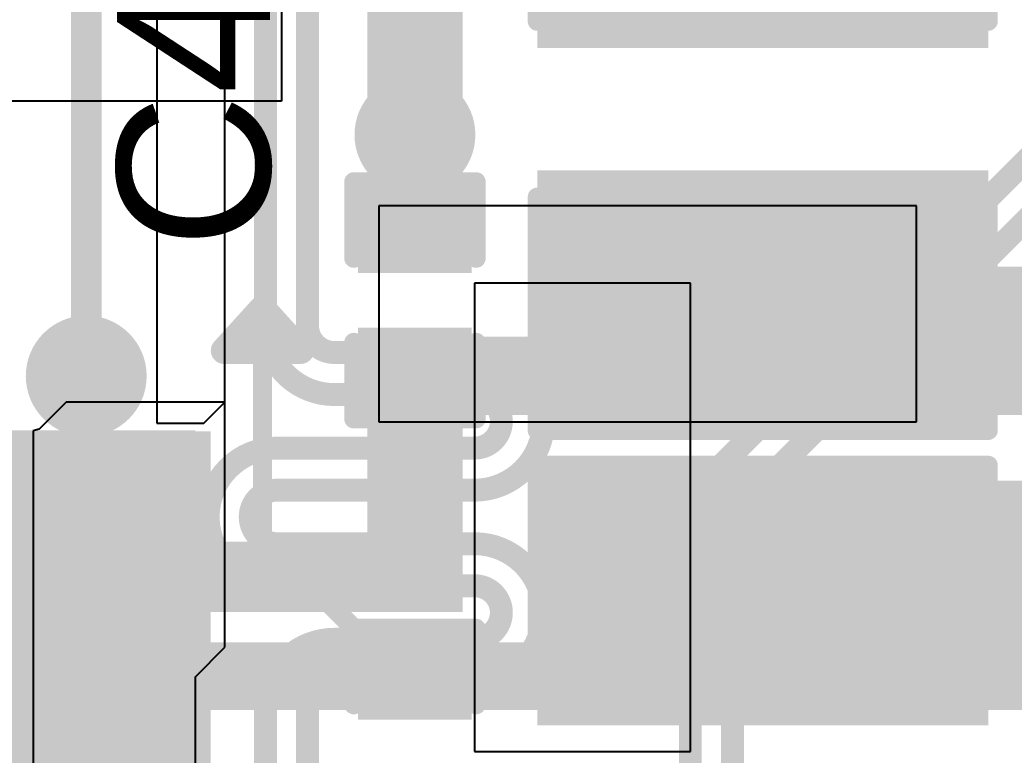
# Model space of a CAD drawing. Header units: millimetres. Extents: x 0 to 172, y 0 to 138.
# Drawn here: x 68.54 to 75.15, y 24.64 to 29.53 of the extents above; entities that cross this region are included whole.
import ezdxf

# ---------------------------------------------------------------- set-up
doc = ezdxf.new("R2010")
doc.units = ezdxf.units.MM
for name, color, linetype in [('BottomLayer', 5, 'Continuous'), ('BottomSolder', 6, 'Continuous'), ('MultiLayer', 9, 'Continuous'), ('PadHoleLayer', 156, 'Continuous'), ('TopLayer', 1, 'Continuous'), ('TopOverlay', 2, 'Continuous'), ('TopPaste', 8, 'Continuous'), ('TopSolder', 216, 'Continuous'), ('ViaHoleLayer', 16, 'Continuous')]:
    doc.layers.add(name, color=color, linetype=linetype)
doc.styles.add('Arial', font='', dxfattribs={"height": 0.2})
doc.styles.get('Arial').set_extended_font_data('Arial')

# ---------------------------------------------------------------- blocks, each defined once
blk = doc.blocks.new('8_HVSSOP_23')
at = {"layer": 'BottomLayer'}
h = blk.add_hatch(color=5, dxfattribs=at)
edge = h.paths.add_edge_path()
edge.add_arc((-0.5499989, 0), 0.17499838, 0, 360)
h = blk.add_hatch(color=5, dxfattribs=at)
edge = h.paths.add_edge_path()
edge.add_arc((0.5499989, 0), 0.17499838, 0, 360)
at = {"layer": 'BottomSolder'}
h = blk.add_hatch(color=6, dxfattribs=at)
edge = h.paths.add_edge_path()
edge.add_arc((-0.5499989, 0), 0.27659838, 0, 360)
h = blk.add_hatch(color=6, dxfattribs=at)
edge = h.paths.add_edge_path()
edge.add_arc((0.5499989, 0), 0.27659838, 0, 360)
at = {"layer": 'MultiLayer'}
h = blk.add_hatch(color=9, dxfattribs=at)
edge = h.paths.add_edge_path()
edge.add_arc((-0.5499989, 0), 0.17499838, 0, 360)
h = blk.add_hatch(color=9, dxfattribs=at)
edge = h.paths.add_edge_path()
edge.add_arc((0.5499989, 0), 0.17499838, 0, 360)
at = {"layer": 'PadHoleLayer'}
h = blk.add_hatch(color=156, dxfattribs=at)
edge = h.paths.add_edge_path()
edge.add_arc((-0.5499989, 0), 0.0999998, 0, 360)
h = blk.add_hatch(color=156, dxfattribs=at)
edge = h.paths.add_edge_path()
edge.add_arc((0.5499989, 0), 0.0999998, 0, 360)
at = {"layer": 'TopLayer'}
for points in [[(-1.47500086, 1.20000141), (-1.47500086, 0.7500023099999998), (-2.9250005, 0.7500023100000001), (-2.9250005, 1.20000141)], [(2.9250005, 1.20000141), (2.9250005, 0.7500023099999998), (1.47500086, 0.7500023100000001), (1.47500086, 1.20000141)], [(-0.7999996699999999, 0.9600006199999999), (0.7999996699999999, 0.9600006199999999), (0.7999996699999999, -0.9600006199999999), (-0.7999996699999999, -0.9600006199999999)], [(-1.47500086, 0.5500001699999998), (-1.47500086, 0.1000010699999998), (-2.9250005, 0.1000010700000002), (-2.9250005, 0.5500001700000001)], [(2.9250005, 0.5500001699999998), (2.9250005, 0.1000010699999998), (1.47500086, 0.1000010700000002), (1.47500086, 0.5500001700000001)], [(-1.47500086, -0.09999853000000014), (-1.47500086, -0.5499976300000001), (-2.9250005, -0.5499976299999998), (-2.9250005, -0.09999852999999984)], [(2.9250005, -0.09999853000000014), (2.9250005, -0.5499976300000001), (1.47500086, -0.5499976299999998), (1.47500086, -0.09999852999999984)], [(-1.47500086, -0.7499997700000002), (-1.47500086, -1.19999887), (-2.9250005, -1.19999887), (-2.9250005, -0.7499997699999997)], [(2.9250005, -0.7499997700000002), (2.9250005, -1.19999887), (1.47500086, -1.19999887), (1.47500086, -0.7499997699999997)]]:
    blk.add_hatch(color=1, dxfattribs=at).paths.add_polyline_path(points)
h = blk.add_hatch(color=1, dxfattribs=at)
edge = h.paths.add_edge_path()
edge.add_arc((-0.5499989, 0), 0.17499838, 0, 360)
h = blk.add_hatch(color=1, dxfattribs=at)
edge = h.paths.add_edge_path()
edge.add_arc((0.5499989, 0), 0.17499838, 0, 360)
at = {"layer": 'TopPaste'}
for points in [[(-1.47500086, 1.20000141), (-1.47500086, 0.7500023099999998), (-2.9250005, 0.7500023100000001), (-2.9250005, 1.20000141)], [(2.9250005, 1.20000141), (2.9250005, 0.7500023099999998), (1.47500086, 0.7500023100000001), (1.47500086, 1.20000141)], [(-0.7999996699999999, 0.9600006199999999), (0.7999996699999999, 0.9600006199999999), (0.7999996699999999, -0.9600006199999999), (-0.7999996699999999, -0.9600006199999999)], [(-1.47500086, 0.5500001699999998), (-1.47500086, 0.1000010699999998), (-2.9250005, 0.1000010700000002), (-2.9250005, 0.5500001700000001)], [(2.9250005, 0.5500001699999998), (2.9250005, 0.1000010699999998), (1.47500086, 0.1000010700000002), (1.47500086, 0.5500001700000001)], [(-1.47500086, -0.09999853000000014), (-1.47500086, -0.5499976300000001), (-2.9250005, -0.5499976299999998), (-2.9250005, -0.09999852999999984)], [(2.9250005, -0.09999853000000014), (2.9250005, -0.5499976300000001), (1.47500086, -0.5499976299999998), (1.47500086, -0.09999852999999984)], [(-1.47500086, -0.7499997700000002), (-1.47500086, -1.19999887), (-2.9250005, -1.19999887), (-2.9250005, -0.7499997699999997)], [(2.9250005, -0.7499997700000002), (2.9250005, -1.19999887), (1.47500086, -1.19999887), (1.47500086, -0.7499997699999997)]]:
    blk.add_hatch(color=8, dxfattribs=at).paths.add_polyline_path(points)
at = {"layer": 'TopSolder'}
for points in [[(-1.37340086, 1.30160141), (-1.37340086, 0.6484023099999998), (-3.0266005, 0.6484023100000001), (-3.0266005, 1.30160141)], [(3.0266005, 1.30160141), (3.0266005, 0.6484023099999998), (1.37340086, 0.6484023100000001), (1.37340086, 1.30160141)], [(-0.90159967, 1.06160062), (0.90159967, 1.06160062), (0.90159967, -1.06160062), (-0.90159967, -1.06160062)], [(-1.37340086, 0.6516001699999998), (-1.37340086, -0.001598930000000148), (-3.0266005, -0.001598929999999852), (-3.0266005, 0.65160017)], [(3.0266005, 0.6516001699999998), (3.0266005, -0.001598930000000148), (1.37340086, -0.001598929999999852), (1.37340086, 0.65160017)], [(-1.37340086, 0.001601469999999852), (-1.37340086, -0.65159763), (-3.0266005, -0.6515976299999998), (-3.0266005, 0.001601470000000148)], [(3.0266005, 0.001601469999999852), (3.0266005, -0.65159763), (1.37340086, -0.6515976299999998), (1.37340086, 0.001601470000000148)], [(-1.37340086, -0.6483997700000002), (-1.37340086, -1.30159887), (-3.0266005, -1.30159887), (-3.0266005, -0.6483997699999998)], [(3.0266005, -0.6483997700000002), (3.0266005, -1.30159887), (1.37340086, -1.30159887), (1.37340086, -0.6483997699999998)]]:
    blk.add_hatch(color=216, dxfattribs=at).paths.add_polyline_path(points)
h = blk.add_hatch(color=216, dxfattribs=at)
edge = h.paths.add_edge_path()
edge.add_arc((-0.5499989, 0), 0.27659838, 0, 360)
h = blk.add_hatch(color=216, dxfattribs=at)
edge = h.paths.add_edge_path()
edge.add_arc((0.5499989, 0), 0.27659838, 0, 360)
at = {"layer": 'TopOverlay', "const_width": 0.127}
for points in [[(-1.4224, 1.5494), (1.4224, 1.5494)], [(-1.4224, 1.3462), (-1.4224, 1.5494)], [(1.4224, 1.3462), (1.4224, 1.5494)], [(-3.2258, 0.889), (-3.2258, 1.143)], [(-3.2258, 1.143), (-3.0988, 1.016)], [(-3.2258, 0.889), (-3.0988, 1.016)], [(-1.4224, -1.54939746), (-1.4224, -1.34619746)], [(1.4224, -1.54939746), (1.4224, -1.34619746)], [(-1.4224, -1.54939746), (1.4224, -1.54939746)]]:
    blk.add_lwpolyline(points, dxfattribs=at)
at = {"layer": 'TopOverlay', "const_width": 0.0635}
for points in [[(-1.45415, 1.5494, 1), (-1.39065, 1.5494, 1)], [(-1.45415, 1.5494, 1), (-1.39065, 1.5494, 1)], [(1.39065, 1.5494, 1), (1.45415, 1.5494, 1)], [(1.39065, 1.5494, 1), (1.45415, 1.5494, 1)], [(-1.45415, 1.3462, 1), (-1.39065, 1.3462, 1)], [(1.39065, 1.3462, 1), (1.45415, 1.3462, 1)], [(-3.25755, 1.143, 1), (-3.19405, 1.143, 1)], [(-3.25755, 1.143, 1), (-3.19405, 1.143, 1)], [(-3.13055, 1.016, 1), (-3.06705, 1.016, 1)], [(-3.13055, 1.016, 1), (-3.06705, 1.016, 1)], [(-3.25755, 0.889, 1), (-3.19405, 0.889, 1)], [(-3.25755, 0.889, 1), (-3.19405, 0.889, 1)], [(-1.45415, -1.34619746, 1), (-1.39065, -1.34619746, 1)], [(1.39065, -1.34619746, 1), (1.45415, -1.34619746, 1)], [(-1.45415, -1.54939746, 1), (-1.39065, -1.54939746, 1)], [(-1.45415, -1.54939746, 1), (-1.39065, -1.54939746, 1)], [(1.39065, -1.54939746, 1), (1.45415, -1.54939746, 1)], [(1.39065, -1.54939746, 1), (1.45415, -1.54939746, 1)]]:
    blk.add_lwpolyline(points, format="xyb", close=True, dxfattribs=at)
blk = doc.blocks.new('C___1210_381')
at = {"layer": 'TopLayer'}
for points in [[(-2.032, 1.397), (-0.508, 1.397), (-0.508, -1.397), (-2.032, -1.397)], [(0.508, 1.397), (2.032, 1.397), (2.032, -1.397), (0.508, -1.397)]]:
    blk.add_hatch(color=1, dxfattribs=at).paths.add_polyline_path(points)
at = {"layer": 'TopPaste'}
for points in [[(-2.032, 1.397), (-0.508, 1.397), (-0.508, -1.397), (-2.032, -1.397)], [(0.508, 1.397), (2.032, 1.397), (2.032, -1.397), (0.508, -1.397)]]:
    blk.add_hatch(color=8, dxfattribs=at).paths.add_polyline_path(points)
at = {"layer": 'TopSolder'}
for points in [[(-2.1336, 1.4986), (-0.4064, 1.4986), (-0.4064, -1.4986), (-2.1336, -1.4986)], [(0.4064, 1.4986), (2.1336, 1.4986), (2.1336, -1.4986), (0.4064, -1.4986)]]:
    blk.add_hatch(color=216, dxfattribs=at).paths.add_polyline_path(points)
at = {"layer": 'TopOverlay', "const_width": 0.127}
for points in [[(-2.1336, 1.4986), (-0.5841999999999999, 1.4986)], [(-2.1336, 1.4986), (-2.1336, -1.4986)], [(0.5841999999999999, 1.4986), (2.1336, 1.4986)], [(2.1336, 1.4986), (2.1336, -1.4986)], [(-2.1336, -1.4986), (-0.5841999999999999, -1.4986)], [(0.5841999999999999, -1.4986), (2.1336, -1.4986)]]:
    blk.add_lwpolyline(points, dxfattribs=at)
at = {"layer": 'TopOverlay', "const_width": 0.0635}
for points in [[(-2.16535, 1.4986, 1), (-2.10185, 1.4986, 1)], [(-2.16535, 1.4986, 1), (-2.10185, 1.4986, 1)], [(-0.61595, 1.4986, 1), (-0.5524499999999999, 1.4986, 1)], [(0.5524499999999999, 1.4986, 1), (0.61595, 1.4986, 1)], [(2.10185, 1.4986, 1), (2.16535, 1.4986, 1)], [(2.10185, 1.4986, 1), (2.16535, 1.4986, 1)], [(-2.16535, -1.4986, 1), (-2.10185, -1.4986, 1)], [(-2.16535, -1.4986, 1), (-2.10185, -1.4986, 1)], [(-0.61595, -1.4986, 1), (-0.5524499999999999, -1.4986, 1)], [(0.5524499999999999, -1.4986, 1), (0.61595, -1.4986, 1)], [(2.10185, -1.4986, 1), (2.16535, -1.4986, 1)], [(2.10185, -1.4986, 1), (2.16535, -1.4986, 1)]]:
    blk.add_lwpolyline(points, format="xyb", close=True, dxfattribs=at)
blk = doc.blocks.new('C___0402_382')
at = {"layer": 'TopLayer'}
for points in [[(-0.6985, -0.3175), (-0.6985, 0.3175), (-0.2412999999999999, 0.3175), (-0.2413, -0.3175)], [(0.2412999999999999, -0.3175), (0.2413, 0.3175), (0.6985, 0.3175), (0.6985, -0.3175)]]:
    blk.add_hatch(color=1, dxfattribs=at).paths.add_polyline_path(points)
at = {"layer": 'TopPaste'}
for points in [[(-0.6985, -0.3175), (-0.6985, 0.3175), (-0.2412999999999999, 0.3175), (-0.2413, -0.3175)], [(0.2412999999999999, -0.3175), (0.2413, 0.3175), (0.6985, 0.3175), (0.6985, -0.3175)]]:
    blk.add_hatch(color=8, dxfattribs=at).paths.add_polyline_path(points)
at = {"layer": 'TopSolder'}
for points in [[(-0.7584998799999999, -0.37749988), (-0.7584998799999999, 0.37749988), (-0.18130012, 0.37749988), (-0.18130012, -0.37749988)], [(0.18130012, -0.37749988), (0.18130012, 0.37749988), (0.7584998799999999, 0.37749988), (0.7584998799999999, -0.37749988)]]:
    blk.add_hatch(color=216, dxfattribs=at).paths.add_polyline_path(points)
at = {"layer": 'TopOverlay', "const_width": 0.127}
for points in [[(-0.7874, 0.4064), (-0.2794, 0.4064)], [(-0.7874, 0.4064), (-0.7874, -0.4064)], [(0.2794, 0.4064), (0.7874, 0.4064)], [(0.7874, 0.4064), (0.7874, -0.4064)], [(-0.7874, -0.4064), (-0.2794, -0.4064)], [(0.2794, -0.4064), (0.7874, -0.4064)]]:
    blk.add_lwpolyline(points, dxfattribs=at)
at = {"layer": 'TopOverlay', "const_width": 0.0635}
for points in [[(-0.8191499999999999, 0.4064, 1), (-0.7556499999999999, 0.4064, 1)], [(-0.8191499999999999, 0.4064, 1), (-0.7556499999999999, 0.4064, 1)], [(-0.31115, 0.4064, 1), (-0.24765, 0.4064, 1)], [(0.24765, 0.4064, 1), (0.31115, 0.4064, 1)], [(0.7556499999999999, 0.4064, 1), (0.8191499999999999, 0.4064, 1)], [(0.7556499999999999, 0.4064, 1), (0.8191499999999999, 0.4064, 1)], [(-0.8191499999999999, -0.4064, 1), (-0.7556499999999999, -0.4064, 1)], [(-0.8191499999999999, -0.4064, 1), (-0.7556499999999999, -0.4064, 1)], [(-0.31115, -0.4064, 1), (-0.24765, -0.4064, 1)], [(0.24765, -0.4064, 1), (0.31115, -0.4064, 1)], [(0.7556499999999999, -0.4064, 1), (0.8191499999999999, -0.4064, 1)], [(0.7556499999999999, -0.4064, 1), (0.8191499999999999, -0.4064, 1)]]:
    blk.add_lwpolyline(points, format="xyb", close=True, dxfattribs=at)
blk = doc.blocks.new('C___1210_384')
at = {"layer": 'TopLayer'}
for points in [[(-2.032, 1.397), (-0.508, 1.397), (-0.508, -1.397), (-2.032, -1.397)], [(0.508, 1.397), (2.032, 1.397), (2.032, -1.397), (0.508, -1.397)]]:
    blk.add_hatch(color=1, dxfattribs=at).paths.add_polyline_path(points)
at = {"layer": 'TopPaste'}
for points in [[(-2.032, 1.397), (-0.508, 1.397), (-0.508, -1.397), (-2.032, -1.397)], [(0.508, 1.397), (2.032, 1.397), (2.032, -1.397), (0.508, -1.397)]]:
    blk.add_hatch(color=8, dxfattribs=at).paths.add_polyline_path(points)
at = {"layer": 'TopSolder'}
for points in [[(-2.1336, 1.4986), (-0.4064, 1.4986), (-0.4064, -1.4986), (-2.1336, -1.4986)], [(0.4064, 1.4986), (2.1336, 1.4986), (2.1336, -1.4986), (0.4064, -1.4986)]]:
    blk.add_hatch(color=216, dxfattribs=at).paths.add_polyline_path(points)
at = {"layer": 'TopOverlay', "const_width": 0.127}
for points in [[(-2.1336, -1.4986), (-2.1336, 1.4986)], [(-0.5841999999999999, 1.4986), (-2.1336, 1.4986)], [(2.1336, 1.4986), (0.5841999999999999, 1.4986)], [(2.1336, -1.4986), (2.1336, 1.4986)], [(-0.5841999999999999, -1.4986), (-2.1336, -1.4986)], [(2.1336, -1.4986), (0.5841999999999999, -1.4986)]]:
    blk.add_lwpolyline(points, dxfattribs=at)
at = {"layer": 'TopOverlay', "const_width": 0.0635}
for points in [[(-2.16535, 1.4986, 1), (-2.10185, 1.4986, 1)], [(-2.16535, 1.4986, 1), (-2.10185, 1.4986, 1)], [(-0.61595, 1.4986, 1), (-0.5524499999999999, 1.4986, 1)], [(0.5524499999999999, 1.4986, 1), (0.61595, 1.4986, 1)], [(2.10185, 1.4986, 1), (2.16535, 1.4986, 1)], [(2.10185, 1.4986, 1), (2.16535, 1.4986, 1)], [(-2.16535, -1.4986, 1), (-2.10185, -1.4986, 1)], [(-2.16535, -1.4986, 1), (-2.10185, -1.4986, 1)], [(-0.61595, -1.4986, 1), (-0.5524499999999999, -1.4986, 1)], [(0.5524499999999999, -1.4986, 1), (0.61595, -1.4986, 1)], [(2.10185, -1.4986, 1), (2.16535, -1.4986, 1)], [(2.10185, -1.4986, 1), (2.16535, -1.4986, 1)]]:
    blk.add_lwpolyline(points, format="xyb", close=True, dxfattribs=at)
blk = doc.blocks.new('C___0402_385')
at = {"layer": 'TopLayer'}
for points in [[(-0.6985, -0.3175), (-0.6985, 0.3174999999999999), (-0.2413000000000001, 0.3175), (-0.2412999999999999, -0.3174999999999999)], [(0.2413000000000001, -0.3175), (0.2412999999999999, 0.3174999999999999), (0.6985, 0.3175), (0.6985, -0.3174999999999999)]]:
    blk.add_hatch(color=1, dxfattribs=at).paths.add_polyline_path(points)
at = {"layer": 'TopPaste'}
for points in [[(-0.6985, -0.3175), (-0.6985, 0.3174999999999999), (-0.2413000000000001, 0.3175), (-0.2412999999999999, -0.3174999999999999)], [(0.2413000000000001, -0.3175), (0.2412999999999999, 0.3174999999999999), (0.6985, 0.3175), (0.6985, -0.3174999999999999)]]:
    blk.add_hatch(color=8, dxfattribs=at).paths.add_polyline_path(points)
at = {"layer": 'TopSolder'}
for points in [[(-0.7584998799999999, -0.3774998800000001), (-0.7584998799999999, 0.3774998799999999), (-0.1813001200000001, 0.3774998800000001), (-0.1813001199999999, -0.3774998799999999)], [(0.1813001200000001, -0.3774998800000001), (0.1813001199999999, 0.3774998799999999), (0.7584998799999999, 0.3774998800000001), (0.7584998799999999, -0.3774998799999999)]]:
    blk.add_hatch(color=216, dxfattribs=at).paths.add_polyline_path(points)
at = {"layer": 'TopOverlay', "const_width": 0.127}
for points in [[(-0.2794, 0.4064), (-0.7874, 0.4064)], [(-0.7874, -0.4064), (-0.7874, 0.4064)], [(0.7874, 0.4064), (0.2794, 0.4064)], [(0.7874, -0.4064), (0.7874, 0.4064)], [(-0.2794, -0.4064), (-0.7874, -0.4064)], [(0.7874, -0.4064), (0.2794, -0.4064)]]:
    blk.add_lwpolyline(points, dxfattribs=at)
at = {"layer": 'TopOverlay', "const_width": 0.0635}
for points in [[(-0.8191499999999999, 0.4064, 1), (-0.7556499999999999, 0.4064, 1)], [(-0.8191499999999999, 0.4064, 1), (-0.7556499999999999, 0.4064, 1)], [(-0.31115, 0.4064, 1), (-0.24765, 0.4064, 1)], [(0.24765, 0.4064, 1), (0.31115, 0.4064, 1)], [(0.7556499999999999, 0.4064, 1), (0.8191499999999999, 0.4064, 1)], [(0.7556499999999999, 0.4064, 1), (0.8191499999999999, 0.4064, 1)], [(-0.8191499999999999, -0.4064, 1), (-0.7556499999999999, -0.4064, 1)], [(-0.8191499999999999, -0.4064, 1), (-0.7556499999999999, -0.4064, 1)], [(-0.31115, -0.4064, 1), (-0.24765, -0.4064, 1)], [(0.24765, -0.4064, 1), (0.31115, -0.4064, 1)], [(0.7556499999999999, -0.4064, 1), (0.8191499999999999, -0.4064, 1)], [(0.7556499999999999, -0.4064, 1), (0.8191499999999999, -0.4064, 1)]]:
    blk.add_lwpolyline(points, format="xyb", close=True, dxfattribs=at)

msp = doc.modelspace()

# ---------------------------------------------------------------- hatches: boundary and pattern name
at = {"layer": 'BottomLayer'}
h = msp.add_hatch(color=5, dxfattribs=at)
edge = h.paths.add_edge_path()
edge.add_arc((71.16840223999999, 28.7638998), 0.2999994, 0, 360)
h = msp.add_hatch(color=5, dxfattribs=at)
edge = h.paths.add_edge_path()
edge.add_arc((68.98400224, 27.16139602), 0.2999994, 0, 360)
at = {"layer": 'BottomSolder'}
h = msp.add_hatch(color=6, dxfattribs=at)
edge = h.paths.add_edge_path()
edge.add_arc((71.16840223999999, 29.8704), 0.4015993999999999, 0, 360)
h = msp.add_hatch(color=6, dxfattribs=at)
edge = h.paths.add_edge_path()
edge.add_arc((71.16840223999999, 28.7638998), 0.4015993999999999, 0, 360)
h = msp.add_hatch(color=6, dxfattribs=at)
edge = h.paths.add_edge_path()
edge.add_arc((68.98400224, 27.16139602), 0.4015993999999999, 0, 360)
at = {"layer": 'TopLayer'}
h = msp.add_hatch(color=1, dxfattribs=at)
edge = h.paths.add_edge_path()
edge.add_arc((71.16840223999999, 28.7638998), 0.2999994, 0, 360)
for points in [[(72.08280223999999, 26.90189946), (74.87680223999999, 26.90189946), (74.87680223999999, 28.42589946), (72.08280223999999, 28.42589946)], [(72.08280223999999, 26.90189946), (76.49600143999999, 26.90189946), (76.49600143999999, 27.88834402), (72.08280223999999, 27.88834402)], [(70.85090224, 25.66829766), (71.48590224, 25.66829766), (71.48590224, 27.42308714), (70.85090224, 27.42308714)], [(70.85090224, 26.90189946), (76.49600143999999, 26.90189946), (76.49600143999999, 27.42308714), (70.85090224, 27.42308714)], [(69.70900714, 26.80124434), (68.2590075, 26.80124434), (68.2590075, 26.24329778), (69.70900714, 26.24329778)], [(72.08280223999999, 24.9426984), (74.87680223999999, 24.9426984), (74.87680223999999, 26.46669839999999), (72.08280223999999, 26.46669839999999)], [(72.08280223999999, 24.9426984), (76.49600143999999, 24.9426984), (76.49600143999999, 26.46669839999999), (72.08280223999999, 26.46669839999999)], [(68.25900242, 25.59329654), (71.48589969999999, 25.59329654), (71.48589969999999, 26.06039746), (68.25900242, 26.06039746)], [(68.25900242, 24.9428), (76.49600398, 24.9428), (76.49600398, 25.39329948), (68.25900242, 25.39329948)], [(68.25900242, 24.18535168), (69.70900206, 24.18535168), (69.70900206, 24.74329824), (68.25900242, 24.74329824)]]:
    msp.add_hatch(color=1, dxfattribs=at).paths.add_polyline_path(points)
h = msp.add_hatch(color=1, dxfattribs=at)
edge = h.paths.add_edge_path()
edge.add_arc((68.98400224, 27.16139602), 0.2999994, 0, 360)
at = {"layer": 'TopSolder'}
h = msp.add_hatch(color=216, dxfattribs=at)
edge = h.paths.add_edge_path()
edge.add_arc((71.16840223999999, 29.8704), 0.4015993999999999, 0, 360)
h = msp.add_hatch(color=216, dxfattribs=at)
edge = h.paths.add_edge_path()
edge.add_arc((71.16840223999999, 28.7638998), 0.4015993999999999, 0, 360)
h = msp.add_hatch(color=216, dxfattribs=at)
edge = h.paths.add_edge_path()
edge.add_arc((68.98400224, 27.16139602), 0.4015993999999999, 0, 360)
at = {"layer": 'ViaHoleLayer'}
h = msp.add_hatch(color=16, dxfattribs=at)
edge = h.paths.add_edge_path()
edge.add_arc((71.16840223999999, 28.7638998), 0.1499997, 0, 360)
h = msp.add_hatch(color=16, dxfattribs=at)
edge = h.paths.add_edge_path()
edge.add_arc((68.98400224, 27.16139602), 0.1499997, 0, 360)

# ---------------------------------------------------------------- linework, layer by layer
at = {"layer": 'BottomLayer'}
for p, q in [((69.45366093999999, 32.59500973999999), (69.45366093999999, 26.84758156)), ((69.90576062, 26.98818834), (69.90576062, 32.48050146)), ((70.92740196, 28.29164776), (70.92740196, 26.85813272)), ((74.50229193999999, 28.29164776), (70.92740196, 28.29164776)), ((74.50229193999999, 26.85813272), (74.50229193999999, 28.29164776)), ((72.99849255999999, 27.77788704), (71.56497752, 27.77788704)), ((71.56497752, 27.77788704), (71.56497752, 24.66715666)), ((72.99849255999999, 24.66715666), (72.99849255999999, 27.77788704)), ((68.85065477999999, 26.98818834), (68.67018777999999, 26.80772134)), ((69.90576062, 26.98818834), (68.85065477999999, 26.98818834)), ((69.76515384, 26.84758156), (69.90576062, 26.98818834)), ((69.90576062, 25.36034298), (69.90576062, 26.98818834)), ((69.45366093999999, 26.84758156), (69.76515384, 26.84758156)), ((70.92740196, 26.85813272), (74.50229193999999, 26.85813272)), ((68.67018777999999, 26.80772134), (68.6308, 26.797)), ((68.6308, 26.797), (68.6308, 24.48772852)), ((69.70915699999999, 25.16373936), (69.90576062, 25.36034298)), ((69.70915699999999, 22.05827186), (69.70915699999999, 25.16373936)), ((71.56497752, 24.66715666), (72.81906441999999, 24.66715666)), ((72.81906441999999, 24.66715666), (72.99849255999999, 24.66715666))]:
    msp.add_line(p, q, dxfattribs=at)
for points, const_width in [([(68.98400224, 27.16139602), (68.98400224, 32.8212196)], 0.2032), ([(70.17531303999999, 28.54525152), (70.17531303999999, 32.14099236)], 0.1524), ([(70.45471304, 28.54525152), (70.45471304, 32.02526234)], 0.1524), ([(74.7260634, 28.0900886), (75.33460168, 28.69862688)], 0.1524), ([(70.17531303999999, 27.4955127), (70.17531303999999, 28.54525152)], 0.1524), ([(70.45471304, 27.4955127), (70.45471304, 28.54525152)], 0.1524), ([(73.27789256, 26.24678773999999), (75.33460168, 28.30349686)], 0.1524), ([(74.10716192, 27.47118712), (74.7260634, 28.0900886)], 0.1524), ([(73.78955015999999, 27.53735412), (73.85571716, 27.47118712)], 0.1524), ([(70.63251304, 27.3177127), (71.56497752, 27.3177127)], 0.1524), ([(73.5381054, 27.28590936), (73.6042724, 27.21974236)], 0.1524), ([(73.60426985999999, 27.21973982), (73.6042724, 27.21974236)], 0.1524), ([(70.63251304, 27.0383127), (71.56497752, 27.0383127)], 0.1524), ([(73.55037868, 26.91440388), (73.6042724, 26.9682976)], 0.1524), ([(72.99849255999999, 26.36251776), (73.55037868, 26.91440388)], 0.1524), ([(70.25151303999999, 26.6827127), (71.56497752, 26.6827127)], 0.1524), ([(70.25151303999999, 26.4033127), (71.56497752, 26.4033127)], 0.1524), ([(72.99849255999999, 19.0455296), (72.99849255999999, 26.36251776)], 0.1524), ([(73.27789256, 18.92979958), (73.27789256, 26.24678773999999)], 0.1524), ([(70.25151303999999, 26.0477127), (71.56497752, 26.0477127)], 0.1524), ([(70.25151303999999, 25.7683127), (71.56497752, 25.7683127)], 0.1524), ([(70.63251304, 25.4127127), (71.56497752, 25.4127127)], 0.1524), ([(70.63251304, 25.1333127), (71.56497752, 25.1333127)], 0.1524), ([(70.17531303999999, 24.1046), (70.17531303999999, 24.9555127)], 0.1524), ([(70.45471304, 24.1046), (70.45471304, 24.9555127)], 0.1524)]:
    msp.add_lwpolyline(points, dxfattribs=dict(at, const_width=const_width))
for points, const_width in [([(70.13721303999999, 28.54525152, 1), (70.21341303999999, 28.54525152, 1)], 0.0762), ([(70.13721303999999, 28.54525152, 1), (70.21341303999999, 28.54525152, 1)], 0.0762), ([(70.41661304, 28.54525152, 1), (70.49281304, 28.54525152, 1)], 0.0762), ([(70.41661304, 28.54525152, 1), (70.49281304, 28.54525152, 1)], 0.0762), ([(74.6879634, 28.0900886, 1), (74.7641634, 28.0900886, 1)], 0.0762), ([(74.6879634, 28.0900886, 1), (74.7641634, 28.0900886, 1)], 0.0762), ([(70.13721303999999, 27.4955127, 1), (70.21341303999999, 27.4955127, 1)], 0.0762), ([(70.13721303999999, 27.4955127, 1), (70.21341303999999, 27.4955127, 1)], 0.0762), ([(70.41661304, 27.4955127, 1), (70.49281304, 27.4955127, 1)], 0.0762), ([(70.41661304, 27.4955127, 1), (70.49281304, 27.4955127, 1)], 0.0762), ([(73.50000539999999, 27.53735412, 1), (73.5762054, 27.53735412, 1)], 0.0762), ([(73.50000539999999, 27.53735412, 1), (73.5762054, 27.53735412, 1)], 0.0762), ([(73.75145016, 27.53735412, 1), (73.82765015999999, 27.53735412, 1)], 0.0762), ([(73.75145016, 27.53735412, 1), (73.82765015999999, 27.53735412, 1)], 0.0762), ([(73.81761716, 27.47118712, 1), (73.89381716, 27.47118712, 1)], 0.0762), ([(73.81761716, 27.47118712, 1), (73.89381716, 27.47118712, 1)], 0.0762), ([(74.06906192, 27.47118712, 1), (74.14526192, 27.47118712, 1)], 0.0762), ([(74.06906192, 27.47118712, 1), (74.14526192, 27.47118712, 1)], 0.0762), ([(70.59441303999999, 27.3177127, 1), (70.67061304, 27.3177127, 1)], 0.0762), ([(70.59441303999999, 27.3177127, 1), (70.67061304, 27.3177127, 1)], 0.0762), ([(71.52687752, 27.3177127, 1), (71.60307751999999, 27.3177127, 1)], 0.0762), ([(71.52687752, 27.3177127, 1), (71.60307751999999, 27.3177127, 1)], 0.0762), ([(73.50000539999999, 27.28590936, 1), (73.5762054, 27.28590936, 1)], 0.0762), ([(73.50000793999999, 27.2859119, 1), (73.57620794, 27.2859119, 1)], 0.0762), ([(73.56616986, 27.21973982, 1), (73.64236985999999, 27.21973982, 1)], 0.0762), ([(73.5661724, 27.21974236, 1), (73.6423724, 27.21974236, 1)], 0.0762), ([(73.5661724, 27.21974236, 1), (73.6423724, 27.21974236, 1)], 0.0762), ([(73.5661724, 27.21974236, 1), (73.6423724, 27.21974236, 1)], 0.0762), ([(68.93320224, 27.16139602, 1), (69.03480223999999, 27.16139602, 1)], 0.1016), ([(70.59441303999999, 27.0383127, 1), (70.67061304, 27.0383127, 1)], 0.0762), ([(70.59441303999999, 27.0383127, 1), (70.67061304, 27.0383127, 1)], 0.0762), ([(71.52687752, 27.0383127, 1), (71.60307751999999, 27.0383127, 1)], 0.0762), ([(71.52687752, 27.0383127, 1), (71.60307751999999, 27.0383127, 1)], 0.0762), ([(73.5661724, 26.9682976, 1), (73.6423724, 26.9682976, 1)], 0.0762), ([(73.5661724, 26.9682976, 1), (73.6423724, 26.9682976, 1)], 0.0762), ([(73.51227868, 26.91440388, 1), (73.58847868, 26.91440388, 1)], 0.0762), ([(73.51227868, 26.91440388, 1), (73.58847868, 26.91440388, 1)], 0.0762), ([(70.21341303999999, 26.6827127, 1), (70.28961303999999, 26.6827127, 1)], 0.0762), ([(70.21341303999999, 26.6827127, 1), (70.28961303999999, 26.6827127, 1)], 0.0762), ([(71.52687752, 26.6827127, 1), (71.60307751999999, 26.6827127, 1)], 0.0762), ([(71.52687752, 26.6827127, 1), (71.60307751999999, 26.6827127, 1)], 0.0762), ([(70.21341303999999, 26.4033127, 1), (70.28961303999999, 26.4033127, 1)], 0.0762), ([(70.21341303999999, 26.4033127, 1), (70.28961303999999, 26.4033127, 1)], 0.0762), ([(71.52687752, 26.4033127, 1), (71.60307751999999, 26.4033127, 1)], 0.0762), ([(71.52687752, 26.4033127, 1), (71.60307751999999, 26.4033127, 1)], 0.0762), ([(72.96039255999999, 26.36251776, 1), (73.03659256, 26.36251776, 1)], 0.0762), ([(72.96039255999999, 26.36251776, 1), (73.03659256, 26.36251776, 1)], 0.0762), ([(73.23979256, 26.24678773999999, 1), (73.31599256, 26.24678773999999, 1)], 0.0762), ([(73.23979256, 26.24678773999999, 1), (73.31599256, 26.24678773999999, 1)], 0.0762), ([(70.21341303999999, 26.0477127, 1), (70.28961303999999, 26.0477127, 1)], 0.0762), ([(70.21341303999999, 26.0477127, 1), (70.28961303999999, 26.0477127, 1)], 0.0762), ([(71.52687752, 26.0477127, 1), (71.60307751999999, 26.0477127, 1)], 0.0762), ([(71.52687752, 26.0477127, 1), (71.60307751999999, 26.0477127, 1)], 0.0762), ([(70.21341303999999, 25.7683127, 1), (70.28961303999999, 25.7683127, 1)], 0.0762), ([(70.21341303999999, 25.7683127, 1), (70.28961303999999, 25.7683127, 1)], 0.0762), ([(71.52687752, 25.7683127, 1), (71.60307751999999, 25.7683127, 1)], 0.0762), ([(71.52687752, 25.7683127, 1), (71.60307751999999, 25.7683127, 1)], 0.0762), ([(70.59441303999999, 25.4127127, 1), (70.67061304, 25.4127127, 1)], 0.0762), ([(70.59441303999999, 25.4127127, 1), (70.67061304, 25.4127127, 1)], 0.0762), ([(71.52687752, 25.4127127, 1), (71.60307751999999, 25.4127127, 1)], 0.0762), ([(71.52687752, 25.4127127, 1), (71.60307751999999, 25.4127127, 1)], 0.0762), ([(70.59441303999999, 25.1333127, 1), (70.67061304, 25.1333127, 1)], 0.0762), ([(70.59441303999999, 25.1333127, 1), (70.67061304, 25.1333127, 1)], 0.0762), ([(71.52687752, 25.1333127, 1), (71.60307751999999, 25.1333127, 1)], 0.0762), ([(71.52687752, 25.1333127, 1), (71.60307751999999, 25.1333127, 1)], 0.0762), ([(70.13721303999999, 24.9555127, 1), (70.21341303999999, 24.9555127, 1)], 0.0762), ([(70.13721303999999, 24.9555127, 1), (70.21341303999999, 24.9555127, 1)], 0.0762), ([(70.41661304, 24.9555127, 1), (70.49281304, 24.9555127, 1)], 0.0762), ([(70.41661304, 24.9555127, 1), (70.49281304, 24.9555127, 1)], 0.0762)]:
    msp.add_lwpolyline(points, format="xyb", close=True, dxfattribs=dict(at, const_width=const_width))
at = {"layer": 'BottomLayer', "const_width": 0.1524}
for points in [[(73.5381054, 27.53735412, -0.4142135623730951), (73.78955015999999, 27.53735412)], [(70.63251304, 27.0383127, -0.4142135623730951), (70.17531303999999, 27.4955127)], [(70.63251304, 27.3177127, -0.4142135623730951), (70.45471304, 27.4955127)], [(73.53810793999999, 27.2859119, -0.4142076449921221), (73.5381054, 27.53735412)], [(74.10716192, 27.47118712, -0.4142076450518959), (73.85571716, 27.47118712)], [(71.56497752, 27.3177127, -0.9999999999999999), (71.56497752, 26.4033127)], [(73.6042724, 27.21974236, -0.414207644992121), (73.6042724, 26.9682976)], [(71.56497752, 27.0383127, -0.9999999999999999), (71.56497752, 26.6827127)], [(70.25151303999999, 25.7683127, -0.9999999999999999), (70.25151303999999, 26.6827127)], [(70.25151303999999, 26.0477127, -0.9999999999999999), (70.25151303999999, 26.4033127)], [(71.56497752, 26.0477127, -0.9999999999999999), (71.56497752, 25.1333127)], [(71.56497752, 25.7683127, -0.9999999999999999), (71.56497752, 25.4127127)], [(70.17531303999999, 24.9555127, -0.4142135623730951), (70.63251304, 25.4127127)], [(68.39467144, 25.29579142, -0.9999999999999999), (68.39467144, 24.94019142)], [(70.45471304, 24.9555127, -0.4142135623730951), (70.63251304, 25.1333127)]]:
    msp.add_lwpolyline(points, format="xyb", dxfattribs=at)
at = {"layer": 'TopLayer'}
for p, q in [((70.28179999999999, 32.22485046), (70.28179999999999, 28.98690164)), ((70.28179999999999, 28.98690164), (63.38803172, 28.98690164))]:
    msp.add_line(p, q, dxfattribs=at)
for points, const_width in [([(71.16840223999999, 28.7638998), (71.16840223999999, 29.8704)], 0.635), ([(71.16840223999999, 28.21509216), (71.16840223999999, 28.7638998)], 0.635), ([(68.98400224, 26.4682986), (68.98400224, 27.16139602)], 0.2032)]:
    msp.add_lwpolyline(points, dxfattribs=dict(at, const_width=const_width))
for points, const_width in [([(71.00965224, 28.7638998, 1), (71.32715224, 28.7638998, 1)], 0.3175), ([(71.00965224, 28.7638998, 1), (71.32715224, 28.7638998, 1)], 0.3175), ([(71.00965224, 28.21509216, 1), (71.32715224, 28.21509216, 1)], 0.3175), ([(68.93320224, 27.16139602, 1), (69.03480223999999, 27.16139602, 1)], 0.1016), ([(68.93320224, 26.4682986, 1), (69.03480223999999, 26.4682986, 1)], 0.1016)]:
    msp.add_lwpolyline(points, format="xyb", close=True, dxfattribs=dict(at, const_width=const_width))
at = {"layer": 'TopOverlay'}
for points, const_width in [([(69.90079999999999, 27.3304), (70.1548, 27.6098)], 0.1778), ([(70.1548, 27.6098), (70.40879999999999, 27.3304)], 0.1778), ([(70.1548, 26.0930009), (70.1548, 27.6098)], 0.127), ([(69.90079999999999, 27.3304), (70.1548, 27.3304)], 0.1778), ([(70.1548, 27.3304), (70.40879999999999, 27.3304)], 0.1778), ([(70.1548, 26.0930009), (70.76200224, 25.48579866)], 0.127)]:
    msp.add_lwpolyline(points, dxfattribs=dict(at, const_width=const_width))
for points, const_width in [([(70.11035, 27.6098, 1), (70.19924999999999, 27.6098, 1)], 0.08889999999999999), ([(70.11035, 27.6098, 1), (70.19924999999999, 27.6098, 1)], 0.08889999999999999), ([(70.12304999999999, 27.6098, 1), (70.18655, 27.6098, 1)], 0.0635), ([(69.85634999999999, 27.3304, 1), (69.94525, 27.3304, 1)], 0.08889999999999999), ([(69.85634999999999, 27.3304, 1), (69.94525, 27.3304, 1)], 0.08889999999999999), ([(70.11035, 27.3304, 1), (70.19924999999999, 27.3304, 1)], 0.08889999999999999), ([(70.11035, 27.3304, 1), (70.19924999999999, 27.3304, 1)], 0.08889999999999999), ([(70.36434999999999, 27.3304, 1), (70.45325, 27.3304, 1)], 0.08889999999999999), ([(70.36434999999999, 27.3304, 1), (70.45325, 27.3304, 1)], 0.08889999999999999), ([(70.12304999999999, 26.0930009, 1), (70.18655, 26.0930009, 1)], 0.0635), ([(70.12304999999999, 26.0930009, 1), (70.18655, 26.0930009, 1)], 0.0635), ([(70.73025223999998, 25.48579866, 1), (70.79375224, 25.48579866, 1)], 0.0635)]:
    msp.add_lwpolyline(points, format="xyb", close=True, dxfattribs=dict(at, const_width=const_width))

# ---------------------------------------------------------------- block references
for name, p, rotation in [('C___1210_384', (73.47980224, 28.93389946), 270), ('C___0402_385', (71.16840223999999, 27.66438714), 270), ('C___1210_381', (73.47980224, 24.4346984), 90), ('C___0402_382', (71.16840223999999, 24.69839866), 90)]:
    msp.add_blockref(name, p, dxfattribs=dict(rotation=rotation))
msp.add_blockref('8_HVSSOP_23', (66.78400156, 25.49329674))

# ---------------------------------------------------------------- texts
at = {"layer": 'TopOverlay', "style": 'Arial'}
msp.add_text('C49', height=1.016, rotation=90, dxfattribs=at).set_placement((70.20543235999999, 28.0081736))

doc.saveas('drawing.dxf')
